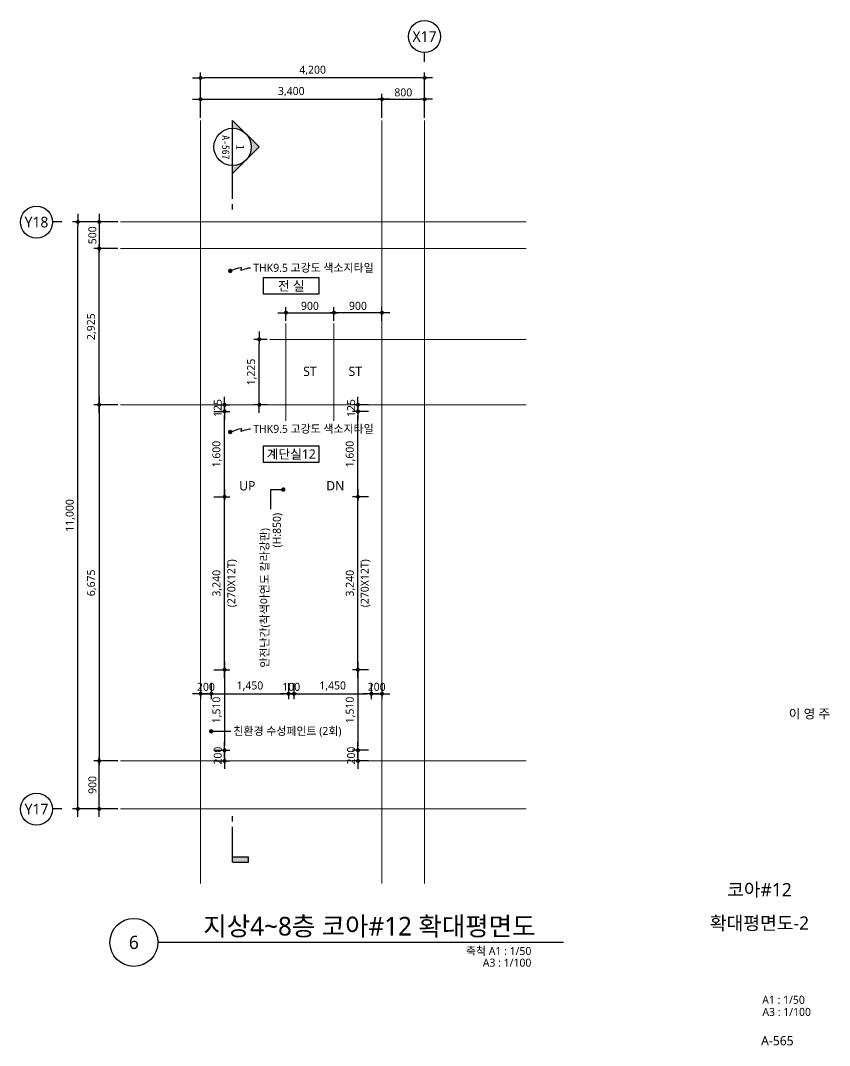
# Model space of a CAD drawing. Header units: millimetres. Extents: x 1467181 to 1850972, y 836037 to 895281.
# Drawn here: x 1793416 to 1808579, y 836037 to 855244 of the extents above; entities that cross this region are included whole.
import ezdxf
from ezdxf.enums import TextEntityAlignment as Align

# ---------------------------------------------------------------- set-up
doc = ezdxf.new("R2010")
doc.units = ezdxf.units.MM
doc.header["$MEASUREMENT"] = 0
doc.linetypes.add('CEN', pattern=[62, 60, -1, 0, -1])
doc.layers.get('0').update_dxf_attribs({"linetype": 'CONTINUOUS'})
for name, color, linetype, lineweight in [('A-AXIS-BUBL', 7, 'CONTINUOUS', 25), ('A-BORD-TEXT', 3, 'CONTINUOUS', 25), ('A-CNTL', 1, 'CEN', 15), ('A-DIMS', 7, 'CONTINUOUS', 25), ('A-MKXS-LEAD', 7, 'CONTINUOUS', 25), ('A-MKXS-MAK1', 3, 'CONTINUOUS', 25), ('A-MKXS-TEXT1', 3, 'CONTINUOUS', 25), ('A-MKXS-TEXT2', 7, 'CONTINUOUS', 25), ('A-MKXX-NAME', 3, 'CONTINUOUS', 25), ('A-MKXX-SYMB', 7, 'CONTINUOUS', 25), ('A-XXXX-SYMB', 7, 'CONTINUOUS', 25), ('A-XXXX-TXT1', 3, 'CONTINUOUS', 25), ('A-XXXX-TXT2', 3, 'CONTINUOUS', 25)]:
    doc.layers.add(name, color=color, linetype=linetype, lineweight=lineweight)
doc.styles.add('HY울릉도L', font='')
doc.styles.add('돋움체', font='')
doc.styles.add('맑은고딕', font='malgun.ttf')
doc.styles.get('HY울릉도L').set_extended_font_data('HYwulM')
doc.styles.get('돋움체').set_extended_font_data('DotumChe')
doc.dimstyles.new('CDIM', dxfattribs={"dimtxt": 3, "dimasz": 1.5, "dimexe": 2, "dimexo": 1, "dimgap": 1, "dimtad": 1, "dimdec": 0, "dimrnd": 0.5, "dimzin": 0, "dimdsep": 32, "dimlunit": 6, "dimtxsty": 'HY울릉도L', "dimblk1": '_CIDOT', "dimblk2": '_CIDOT', "dimsah": 1, "dimcen": 5.5, "dimclrd": 2, "dimclre": 2, "dimclrt": 7, "dimadec": 0, "dimazin": 0, "dimtfac": 1, "dimtdec": 0, "dimtix": 1, "dimtmove": 2, "dimatfit": 1, "dimldrblk": '_CIDOT', "dimfxl": 1, "dimtolj": 1, "dimtzin": 0, "dimlwd": -1, "dimarcsym": 0})

# ---------------------------------------------------------------- blocks, each defined once
blk = doc.blocks.new('_CIDOT')
at = {"color": 0, "linetype": 'ByBlock'}
blk.add_line((2, 0), (-1, 0), dxfattribs=at)
at = {"color": 0, "linetype": 'ByBlock', "const_width": 0.5}
blk.add_lwpolyline([(-0.25, 0, 1), (0.25, 0, 1)], format="xyb", close=True, dxfattribs=at)
blk = doc.blocks.new('*D48')
at = {"layer": 'A-DIMS', "lineweight": -2, "transparency": 16777216}
for p, q in [((-4200, 1950), (-4200, 2400)), ((-800, 1950), (-800, 2400))]:
    blk.add_line(p, q, dxfattribs=at)
at = {"layer": 'A-DIMS', "transparency": 16777216}
blk.add_line((-4125, 2300), (-875, 2300), dxfattribs=at)
at = {"layer": 'A-DIMS', "transparency": 16777216, "xscale": 75, "yscale": 75, "zscale": 75, "rotation": 180}
blk.add_blockref('_CIDOT', (-4200, 2300), dxfattribs=at)
at = {"layer": 'A-DIMS', "transparency": 16777216, "xscale": 75, "yscale": 75, "zscale": 75}
blk.add_blockref('_CIDOT', (-800, 2300), dxfattribs=at)
at = {"layer": 'A-DIMS', "color": 3, "transparency": 16777216, "insert": (-2500, 2440), "char_height": 150, "attachment_point": 5, "style": '맑은고딕'}
blk.add_mtext('\\A1;3,400', dxfattribs=at)
blk = doc.blocks.new('*D49')
at = {"layer": 'A-DIMS', "lineweight": -2, "transparency": 16777216}
for p, q in [((-5750, -3425), (-6200, -3425)), ((-5750, -10100), (-6200, -10100))]:
    blk.add_line(p, q, dxfattribs=at)
at = {"layer": 'A-DIMS', "transparency": 16777216}
blk.add_line((-6100, -3500), (-6100, -10025), dxfattribs=at)
at = {"layer": 'A-DIMS', "transparency": 16777216, "xscale": 75, "yscale": 75, "zscale": 75}
for p, rotation in [((-6100, -3425), 90), ((-6100, -10100), 270)]:
    blk.add_blockref('_CIDOT', p, dxfattribs=dict(at, rotation=rotation))
at = {"layer": 'A-DIMS', "color": 3, "transparency": 16777216, "insert": (-6240, -6763), "char_height": 150, "attachment_point": 5, "rotation": 90, "style": '맑은고딕'}
blk.add_mtext('\\A1;6,675', dxfattribs=at)
blk = doc.blocks.new('*D50')
at = {"layer": 'A-DIMS', "lineweight": -2, "transparency": 16777216}
for p, q in [((-800, 1950), (-800, 2400)), ((0, 1950), (0, 2400))]:
    blk.add_line(p, q, dxfattribs=at)
at = {"layer": 'A-DIMS', "transparency": 16777216}
blk.add_line((-725, 2300), (-75, 2300), dxfattribs=at)
at = {"layer": 'A-DIMS', "transparency": 16777216, "xscale": 75, "yscale": 75, "zscale": 75, "rotation": 180}
blk.add_blockref('_CIDOT', (-800, 2300), dxfattribs=at)
at = {"layer": 'A-DIMS', "transparency": 16777216, "xscale": 75, "yscale": 75, "zscale": 75}
blk.add_blockref('_CIDOT', (0, 2300), dxfattribs=at)
at = {"layer": 'A-DIMS', "color": 3, "transparency": 16777216, "insert": (-400, 2427), "char_height": 150, "attachment_point": 5, "style": '맑은고딕'}
blk.add_mtext('\\A1;800', dxfattribs=at)
blk = doc.blocks.new('*D51')
at = {"layer": 'A-DIMS', "lineweight": -2, "transparency": 16777216}
for p, q in [((-4200, 1950), (-4200, 2800)), ((0, 1950), (0, 2800))]:
    blk.add_line(p, q, dxfattribs=at)
at = {"layer": 'A-DIMS', "transparency": 16777216}
blk.add_line((-75, 2700), (-4125, 2700), dxfattribs=at)
at = {"layer": 'A-DIMS', "transparency": 16777216, "xscale": 75, "yscale": 75, "zscale": 75, "rotation": 180}
blk.add_blockref('_CIDOT', (-4200, 2700), dxfattribs=at)
at = {"layer": 'A-DIMS', "transparency": 16777216, "xscale": 75, "yscale": 75, "zscale": 75}
blk.add_blockref('_CIDOT', (0, 2700), dxfattribs=at)
at = {"layer": 'A-DIMS', "color": 3, "transparency": 16777216, "insert": (-2100, 2840), "char_height": 150, "attachment_point": 5, "style": '맑은고딕'}
blk.add_mtext('\\A1;4,200', dxfattribs=at)
blk = doc.blocks.new('*D52')
at = {"layer": 'A-DIMS', "lineweight": -2, "transparency": 16777216}
for p, q in [((-5750, 0), (-6600, 0)), ((-5750, -11000), (-6600, -11000))]:
    blk.add_line(p, q, dxfattribs=at)
at = {"layer": 'A-DIMS', "transparency": 16777216}
blk.add_line((-6500, -10925), (-6500, -75), dxfattribs=at)
at = {"layer": 'A-DIMS', "transparency": 16777216, "xscale": 75, "yscale": 75, "zscale": 75}
for p, rotation in [((-6500, 0), 90), ((-6500, -11000), 270)]:
    blk.add_blockref('_CIDOT', p, dxfattribs=dict(at, rotation=rotation))
at = {"layer": 'A-DIMS', "color": 3, "transparency": 16777216, "insert": (-6640, -5500), "char_height": 150, "attachment_point": 5, "rotation": 90, "style": '맑은고딕'}
blk.add_mtext('\\A1;11,000', dxfattribs=at)
blk = doc.blocks.new('*D53')
at = {"layer": 'A-DIMS', "lineweight": -2, "transparency": 16777216}
for p, q in [((-5750, 0), (-6200, 0)), ((-5750, -500), (-6200, -500))]:
    blk.add_line(p, q, dxfattribs=at)
at = {"layer": 'A-DIMS', "transparency": 16777216}
blk.add_line((-6100, -75), (-6100, -425), dxfattribs=at)
at = {"layer": 'A-DIMS', "transparency": 16777216, "xscale": 75, "yscale": 75, "zscale": 75}
for p, rotation in [((-6100, 0), 90), ((-6100, -500), 270)]:
    blk.add_blockref('_CIDOT', p, dxfattribs=dict(at, rotation=rotation))
at = {"layer": 'A-DIMS', "color": 3, "transparency": 16777216, "insert": (-6227, -250), "char_height": 150, "attachment_point": 5, "rotation": 90, "style": '맑은고딕'}
blk.add_mtext('\\A1;500', dxfattribs=at)
blk = doc.blocks.new('*D46')
at = {"layer": 'A-DIMS', "lineweight": -2, "transparency": 16777216}
for p, q in [((-5750, -10100), (-6200, -10100)), ((-5750, -11000), (-6200, -11000))]:
    blk.add_line(p, q, dxfattribs=at)
at = {"layer": 'A-DIMS', "transparency": 16777216}
blk.add_line((-6100, -10925), (-6100, -10175), dxfattribs=at)
at = {"layer": 'A-DIMS', "transparency": 16777216, "xscale": 75, "yscale": 75, "zscale": 75}
for p, rotation in [((-6100, -10100), 90), ((-6100, -11000), 270)]:
    blk.add_blockref('_CIDOT', p, dxfattribs=dict(at, rotation=rotation))
at = {"layer": 'A-DIMS', "color": 3, "transparency": 16777216, "insert": (-6227, -10550), "char_height": 150, "attachment_point": 5, "rotation": 90, "style": '맑은고딕'}
blk.add_mtext('\\A1;900', dxfattribs=at)
blk = doc.blocks.new('*D47')
at = {"layer": 'A-DIMS', "lineweight": -2, "transparency": 16777216}
for p, q in [((-5750, -500), (-6200, -500)), ((-5750, -3425), (-6200, -3425))]:
    blk.add_line(p, q, dxfattribs=at)
at = {"layer": 'A-DIMS', "transparency": 16777216}
blk.add_line((-6100, -3350), (-6100, -575), dxfattribs=at)
at = {"layer": 'A-DIMS', "transparency": 16777216, "xscale": 75, "yscale": 75, "zscale": 75}
for p, rotation in [((-6100, -500), 90), ((-6100, -3425), 270)]:
    blk.add_blockref('_CIDOT', p, dxfattribs=dict(at, rotation=rotation))
at = {"layer": 'A-DIMS', "color": 3, "transparency": 16777216, "insert": (-6240, -1963), "char_height": 150, "attachment_point": 5, "rotation": 90, "style": '맑은고딕'}
blk.add_mtext('\\A1;2,925', dxfattribs=at)
blk = doc.blocks.new('*D54')
at = {"layer": 'A-DIMS', "lineweight": -2, "transparency": 16777216}
for p, q in [((-2600, -1850), (-2600, -1600)), ((-1700, -1850), (-1700, -1600))]:
    blk.add_line(p, q, dxfattribs=at)
at = {"layer": 'A-DIMS', "transparency": 16777216}
blk.add_line((-2525, -1700), (-1775, -1700), dxfattribs=at)
at = {"layer": 'A-DIMS', "transparency": 16777216, "xscale": 75, "yscale": 75, "zscale": 75, "rotation": 180}
blk.add_blockref('_CIDOT', (-2600, -1700), dxfattribs=at)
at = {"layer": 'A-DIMS', "transparency": 16777216, "xscale": 75, "yscale": 75, "zscale": 75}
blk.add_blockref('_CIDOT', (-1700, -1700), dxfattribs=at)
at = {"layer": 'A-DIMS', "color": 3, "transparency": 16777216, "insert": (-2150, -1573), "char_height": 150, "attachment_point": 5, "style": '맑은고딕'}
blk.add_mtext('\\A1;900', dxfattribs=at)
blk = doc.blocks.new('*D55')
at = {"layer": 'A-DIMS', "lineweight": -2, "transparency": 16777216}
for p, q in [((-1700, -1850), (-1700, -1600)), ((-800, -1850), (-800, -1600))]:
    blk.add_line(p, q, dxfattribs=at)
at = {"layer": 'A-DIMS', "transparency": 16777216}
blk.add_line((-875, -1700), (-1625, -1700), dxfattribs=at)
at = {"layer": 'A-DIMS', "transparency": 16777216, "xscale": 75, "yscale": 75, "zscale": 75, "rotation": 180}
blk.add_blockref('_CIDOT', (-1700, -1700), dxfattribs=at)
at = {"layer": 'A-DIMS', "transparency": 16777216, "xscale": 75, "yscale": 75, "zscale": 75}
blk.add_blockref('_CIDOT', (-800, -1700), dxfattribs=at)
at = {"layer": 'A-DIMS', "color": 3, "transparency": 16777216, "insert": (-1250, -1573), "char_height": 150, "attachment_point": 5, "style": '맑은고딕'}
blk.add_mtext('\\A1;900', dxfattribs=at)
blk = doc.blocks.new('*D56')
at = {"layer": 'A-DIMS', "lineweight": -2, "transparency": 16777216}
for p, q in [((-2950, -2200), (-3200, -2200)), ((-2950, -3425), (-3200, -3425))]:
    blk.add_line(p, q, dxfattribs=at)
at = {"layer": 'A-DIMS', "transparency": 16777216}
blk.add_line((-3100, -3350), (-3100, -2275), dxfattribs=at)
at = {"layer": 'A-DIMS', "transparency": 16777216, "xscale": 75, "yscale": 75, "zscale": 75}
for p, rotation in [((-3100, -2200), 90), ((-3100, -3425), 270)]:
    blk.add_blockref('_CIDOT', p, dxfattribs=dict(at, rotation=rotation))
at = {"layer": 'A-DIMS', "color": 3, "transparency": 16777216, "insert": (-3240, -2812), "char_height": 150, "attachment_point": 5, "rotation": 90, "style": '맑은고딕'}
blk.add_mtext('\\A1;1,225', dxfattribs=at)
blk = doc.blocks.new('CORE 12- 단면')
at = {"layer": 'A-MKXS-MAK1'}
blk.add_hatch(color=256, dxfattribs=at).paths.add_polyline_path([(22637, 13298), (22637, 13398), (22937, 13398), (22937, 13298)])
h = blk.add_hatch(color=256, dxfattribs=at)
h.paths.add_polyline_path([(22442, -7), (22690, 241, 0.414214), (22690, -254)])
h.paths.add_polyline_path([(22690, 241), (22937, 488), (22937, 343, 0.198912)])
h.paths.add_polyline_path([(22690, -254, 0.198912), (22937, -357), (22937, -502)])
for p, q in [((22637, 13398), (22637, 13298)), ((22937, 13398), (22637, 13398)), ((22937, 13298), (22637, 13298)), ((22937, 13398), (22937, 12735)), ((22937, 12635), (22937, 12535)), ((22937, 1166), (22937, 1066)), ((22937, 966), (22937, -502)), ((22937, 488), (22442, -7)), ((22937, -502), (22442, -7))]:
    blk.add_line(p, q, dxfattribs=at)
blk.add_circle((22937, -7), 350, dxfattribs=at)
at = {"layer": 'A-MKXS-TEXT2', "style": '돋움체'}
for s, height, p in [('A-567', 140, (23065, 0)), ('1', 150, (22793, -2))]:
    blk.add_text(s, height=height, rotation=90, dxfattribs=at).set_placement(p, align=Align.MIDDLE)
blk = doc.blocks.new('*D727')
at = {"layer": 'A-DIMS', "lineweight": -2, "transparency": 16777216}
for p, q in [((1797041, 846319), (1797341, 846319)), ((1797041, 843079), (1797341, 843079))]:
    blk.add_line(p, q, dxfattribs=at)
at = {"layer": 'A-DIMS', "transparency": 16777216}
blk.add_line((1797241, 843154), (1797241, 846244), dxfattribs=at)
at = {"layer": 'A-DIMS', "transparency": 16777216, "xscale": 75, "yscale": 75, "zscale": 75}
for p, rotation in [((1797241, 846319), 90), ((1797241, 843079), 270)]:
    blk.add_blockref('_CIDOT', p, dxfattribs=dict(at, rotation=rotation))
at = {"layer": 'A-DIMS', "color": 3, "transparency": 16777216, "char_height": 150, "attachment_point": 5, "rotation": 90, "style": '맑은고딕'}
for s, insert in [('\\A1;(270X12T)', (1797384, 844699)), ('\\A1;3,240', (1797101, 844699))]:
    blk.add_mtext(s, dxfattribs=dict(at, insert=insert))
blk = doc.blocks.new('*D728')
at = {"layer": 'A-DIMS', "lineweight": -2, "transparency": 16777216}
for p, q in [((1797041, 843079), (1797341, 843079)), ((1797041, 841569), (1797341, 841569))]:
    blk.add_line(p, q, dxfattribs=at)
at = {"layer": 'A-DIMS', "transparency": 16777216}
blk.add_line((1797241, 843004), (1797241, 841644), dxfattribs=at)
at = {"layer": 'A-DIMS', "transparency": 16777216, "xscale": 75, "yscale": 75, "zscale": 75}
for p, rotation in [((1797241, 843079), 90), ((1797241, 841569), 270)]:
    blk.add_blockref('_CIDOT', p, dxfattribs=dict(at, rotation=rotation))
at = {"layer": 'A-DIMS', "color": 3, "transparency": 16777216, "insert": (1797100, 842324), "char_height": 150, "attachment_point": 5, "rotation": 90, "style": '맑은고딕'}
blk.add_mtext('\\A1;1,510', dxfattribs=at)
blk = doc.blocks.new('*D729')
at = {"layer": 'A-DIMS', "lineweight": -2, "transparency": 16777216}
for p, q in [((1797041, 847919), (1797341, 847919)), ((1797041, 846319), (1797341, 846319))]:
    blk.add_line(p, q, dxfattribs=at)
at = {"layer": 'A-DIMS', "transparency": 16777216}
blk.add_line((1797241, 846394), (1797241, 847844), dxfattribs=at)
at = {"layer": 'A-DIMS', "transparency": 16777216, "xscale": 75, "yscale": 75, "zscale": 75}
for p, rotation in [((1797241, 847919), 90), ((1797241, 846319), 270)]:
    blk.add_blockref('_CIDOT', p, dxfattribs=dict(at, rotation=rotation))
at = {"layer": 'A-DIMS', "color": 3, "transparency": 16777216, "insert": (1797100, 847119), "char_height": 150, "attachment_point": 5, "rotation": 90, "style": '맑은고딕'}
blk.add_mtext('\\A1;1,600', dxfattribs=at)
blk = doc.blocks.new('*D730')
at = {"layer": 'A-DIMS', "lineweight": -2, "transparency": 16777216}
for p, q in [((1797041, 848044), (1797341, 848044)), ((1797041, 847919), (1797341, 847919))]:
    blk.add_line(p, q, dxfattribs=at)
at = {"layer": 'A-DIMS', "transparency": 16777216}
for p, q in [((1797241, 848119), (1797241, 848194)), ((1797241, 847919), (1797241, 848044)), ((1797241, 847844), (1797241, 847769))]:
    blk.add_line(p, q, dxfattribs=at)
at = {"layer": 'A-DIMS', "transparency": 16777216, "xscale": 75, "yscale": 75, "zscale": 75}
for p, rotation in [((1797241, 848044), 270), ((1797241, 847919), 90)]:
    blk.add_blockref('_CIDOT', p, dxfattribs=dict(at, rotation=rotation))
at = {"layer": 'A-DIMS', "color": 3, "transparency": 16777216, "insert": (1797113, 847982), "char_height": 150, "attachment_point": 5, "rotation": 90, "style": '맑은고딕'}
blk.add_mtext('\\A1;125', dxfattribs=at)
blk = doc.blocks.new('*D731')
at = {"layer": 'A-DIMS', "transparency": 16777216}
for p, q in [((1797241, 841644), (1797241, 841719)), ((1797241, 841569), (1797241, 841369)), ((1797241, 841294), (1797241, 841219))]:
    blk.add_line(p, q, dxfattribs=at)
at = {"layer": 'A-DIMS', "lineweight": -2, "transparency": 16777216}
for p, q in [((1797041, 841569), (1797341, 841569)), ((1797041, 841369), (1797341, 841369))]:
    blk.add_line(p, q, dxfattribs=at)
at = {"layer": 'A-DIMS', "transparency": 16777216, "xscale": 75, "yscale": 75, "zscale": 75}
for p, rotation in [((1797241, 841569), 270), ((1797241, 841369), 90)]:
    blk.add_blockref('_CIDOT', p, dxfattribs=dict(at, rotation=rotation))
at = {"layer": 'A-DIMS', "color": 3, "transparency": 16777216, "insert": (1797113, 841469), "char_height": 150, "attachment_point": 5, "rotation": 90, "style": '맑은고딕'}
blk.add_mtext('\\A1;200', dxfattribs=at)
blk = doc.blocks.new('*D732')
at = {"layer": 'A-DIMS', "lineweight": -2, "transparency": 16777216}
for p, q in [((1796991, 842829), (1796991, 842529)), ((1798441, 842829), (1798441, 842529))]:
    blk.add_line(p, q, dxfattribs=at)
at = {"layer": 'A-DIMS', "transparency": 16777216}
blk.add_line((1797066, 842629), (1798366, 842629), dxfattribs=at)
at = {"layer": 'A-DIMS', "transparency": 16777216, "xscale": 75, "yscale": 75, "zscale": 75, "rotation": 180}
blk.add_blockref('_CIDOT', (1796991, 842629), dxfattribs=at)
at = {"layer": 'A-DIMS', "transparency": 16777216, "xscale": 75, "yscale": 75, "zscale": 75}
blk.add_blockref('_CIDOT', (1798441, 842629), dxfattribs=at)
at = {"layer": 'A-DIMS', "color": 3, "transparency": 16777216, "insert": (1797716, 842770), "char_height": 150, "attachment_point": 5, "style": '맑은고딕'}
blk.add_mtext('\\A1;1,450', dxfattribs=at)
blk = doc.blocks.new('*D733')
at = {"layer": 'A-DIMS', "lineweight": -2, "transparency": 16777216}
for p, q in [((1796791, 842829), (1796791, 842529)), ((1796991, 842829), (1796991, 842529))]:
    blk.add_line(p, q, dxfattribs=at)
at = {"layer": 'A-DIMS', "transparency": 16777216}
for p, q in [((1796716, 842629), (1796641, 842629)), ((1796791, 842629), (1796991, 842629)), ((1797066, 842629), (1797141, 842629))]:
    blk.add_line(p, q, dxfattribs=at)
at = {"layer": 'A-DIMS', "transparency": 16777216, "xscale": 75, "yscale": 75, "zscale": 75}
blk.add_blockref('_CIDOT', (1796791, 842629), dxfattribs=at)
at = {"layer": 'A-DIMS', "transparency": 16777216, "xscale": 75, "yscale": 75, "zscale": 75, "rotation": 180}
blk.add_blockref('_CIDOT', (1796991, 842629), dxfattribs=at)
at = {"layer": 'A-DIMS', "color": 3, "transparency": 16777216, "insert": (1796891, 842757), "char_height": 150, "attachment_point": 5, "style": '맑은고딕'}
blk.add_mtext('\\A1;200', dxfattribs=at)
blk = doc.blocks.new('*D734')
at = {"layer": 'A-DIMS', "lineweight": -2, "transparency": 16777216}
for p, q in [((1798541, 842829), (1798541, 842529)), ((1799991, 842829), (1799991, 842529))]:
    blk.add_line(p, q, dxfattribs=at)
at = {"layer": 'A-DIMS', "transparency": 16777216}
blk.add_line((1798616, 842629), (1799916, 842629), dxfattribs=at)
at = {"layer": 'A-DIMS', "transparency": 16777216, "xscale": 75, "yscale": 75, "zscale": 75, "rotation": 180}
blk.add_blockref('_CIDOT', (1798541, 842629), dxfattribs=at)
at = {"layer": 'A-DIMS', "transparency": 16777216, "xscale": 75, "yscale": 75, "zscale": 75}
blk.add_blockref('_CIDOT', (1799991, 842629), dxfattribs=at)
at = {"layer": 'A-DIMS', "color": 3, "transparency": 16777216, "insert": (1799266, 842770), "char_height": 150, "attachment_point": 5, "style": '맑은고딕'}
blk.add_mtext('\\A1;1,450', dxfattribs=at)
blk = doc.blocks.new('*D735')
at = {"layer": 'A-DIMS', "lineweight": -2, "transparency": 16777216}
for p, q in [((1798441, 842829), (1798441, 842529)), ((1798541, 842829), (1798541, 842529))]:
    blk.add_line(p, q, dxfattribs=at)
at = {"layer": 'A-DIMS', "transparency": 16777216}
for p, q in [((1798366, 842629), (1798291, 842629)), ((1798441, 842629), (1798541, 842629)), ((1798616, 842629), (1798691, 842629))]:
    blk.add_line(p, q, dxfattribs=at)
at = {"layer": 'A-DIMS', "transparency": 16777216, "xscale": 75, "yscale": 75, "zscale": 75}
blk.add_blockref('_CIDOT', (1798441, 842629), dxfattribs=at)
at = {"layer": 'A-DIMS', "transparency": 16777216, "xscale": 75, "yscale": 75, "zscale": 75, "rotation": 180}
blk.add_blockref('_CIDOT', (1798541, 842629), dxfattribs=at)
at = {"layer": 'A-DIMS', "color": 3, "transparency": 16777216, "insert": (1798491, 842757), "char_height": 150, "attachment_point": 5, "style": '맑은고딕'}
blk.add_mtext('\\A1;100', dxfattribs=at)
blk = doc.blocks.new('*D736')
at = {"layer": 'A-DIMS', "lineweight": -2, "transparency": 16777216}
for p, q in [((1799991, 842829), (1799991, 842529)), ((1800191, 842829), (1800191, 842529))]:
    blk.add_line(p, q, dxfattribs=at)
at = {"layer": 'A-DIMS', "transparency": 16777216}
for p, q in [((1799916, 842629), (1799841, 842629)), ((1799991, 842629), (1800191, 842629)), ((1800266, 842629), (1800341, 842629))]:
    blk.add_line(p, q, dxfattribs=at)
at = {"layer": 'A-DIMS', "transparency": 16777216, "xscale": 75, "yscale": 75, "zscale": 75}
blk.add_blockref('_CIDOT', (1799991, 842629), dxfattribs=at)
at = {"layer": 'A-DIMS', "transparency": 16777216, "xscale": 75, "yscale": 75, "zscale": 75, "rotation": 180}
blk.add_blockref('_CIDOT', (1800191, 842629), dxfattribs=at)
at = {"layer": 'A-DIMS', "color": 3, "transparency": 16777216, "insert": (1800091, 842757), "char_height": 150, "attachment_point": 5, "style": '맑은고딕'}
blk.add_mtext('\\A1;200', dxfattribs=at)
blk = doc.blocks.new('*D737')
at = {"layer": 'A-DIMS', "lineweight": -2, "transparency": 16777216}
for p, q in [((1799941, 846319), (1799641, 846319)), ((1799941, 843079), (1799641, 843079))]:
    blk.add_line(p, q, dxfattribs=at)
at = {"layer": 'A-DIMS', "transparency": 16777216}
blk.add_line((1799741, 843154), (1799741, 846244), dxfattribs=at)
at = {"layer": 'A-DIMS', "transparency": 16777216, "xscale": 75, "yscale": 75, "zscale": 75}
for p, rotation in [((1799741, 846319), 90), ((1799741, 843079), 270)]:
    blk.add_blockref('_CIDOT', p, dxfattribs=dict(at, rotation=rotation))
at = {"layer": 'A-DIMS', "color": 3, "transparency": 16777216, "char_height": 150, "attachment_point": 5, "rotation": 90, "style": '맑은고딕'}
for s, insert in [('\\A1;(270X12T)', (1799884, 844699)), ('\\A1;3,240', (1799601, 844699))]:
    blk.add_mtext(s, dxfattribs=dict(at, insert=insert))
blk = doc.blocks.new('*D738')
at = {"layer": 'A-DIMS', "lineweight": -2, "transparency": 16777216}
for p, q in [((1799941, 843079), (1799641, 843079)), ((1799941, 841569), (1799641, 841569))]:
    blk.add_line(p, q, dxfattribs=at)
at = {"layer": 'A-DIMS', "transparency": 16777216}
blk.add_line((1799741, 843004), (1799741, 841644), dxfattribs=at)
at = {"layer": 'A-DIMS', "transparency": 16777216, "xscale": 75, "yscale": 75, "zscale": 75}
for p, rotation in [((1799741, 843079), 90), ((1799741, 841569), 270)]:
    blk.add_blockref('_CIDOT', p, dxfattribs=dict(at, rotation=rotation))
at = {"layer": 'A-DIMS', "color": 3, "transparency": 16777216, "insert": (1799600, 842324), "char_height": 150, "attachment_point": 5, "rotation": 90, "style": '맑은고딕'}
blk.add_mtext('\\A1;1,510', dxfattribs=at)
blk = doc.blocks.new('*D739')
at = {"layer": 'A-DIMS', "lineweight": -2, "transparency": 16777216}
for p, q in [((1799941, 848044), (1799641, 848044)), ((1799941, 847919), (1799641, 847919))]:
    blk.add_line(p, q, dxfattribs=at)
at = {"layer": 'A-DIMS', "transparency": 16777216}
for p, q in [((1799741, 848119), (1799741, 848194)), ((1799741, 847919), (1799741, 848044)), ((1799741, 847844), (1799741, 847769))]:
    blk.add_line(p, q, dxfattribs=at)
at = {"layer": 'A-DIMS', "transparency": 16777216, "xscale": 75, "yscale": 75, "zscale": 75}
for p, rotation in [((1799741, 848044), 270), ((1799741, 847919), 90)]:
    blk.add_blockref('_CIDOT', p, dxfattribs=dict(at, rotation=rotation))
at = {"layer": 'A-DIMS', "color": 3, "transparency": 16777216, "insert": (1799613, 847982), "char_height": 150, "attachment_point": 5, "rotation": 90, "style": '맑은고딕'}
blk.add_mtext('\\A1;125', dxfattribs=at)
blk = doc.blocks.new('*D740')
at = {"layer": 'A-DIMS', "transparency": 16777216}
for p, q in [((1799741, 841644), (1799741, 841719)), ((1799741, 841569), (1799741, 841369)), ((1799741, 841294), (1799741, 841219))]:
    blk.add_line(p, q, dxfattribs=at)
at = {"layer": 'A-DIMS', "lineweight": -2, "transparency": 16777216}
for p, q in [((1799941, 841569), (1799641, 841569)), ((1799941, 841369), (1799641, 841369))]:
    blk.add_line(p, q, dxfattribs=at)
at = {"layer": 'A-DIMS', "transparency": 16777216, "xscale": 75, "yscale": 75, "zscale": 75}
for p, rotation in [((1799741, 841569), 270), ((1799741, 841369), 90)]:
    blk.add_blockref('_CIDOT', p, dxfattribs=dict(at, rotation=rotation))
at = {"layer": 'A-DIMS', "color": 3, "transparency": 16777216, "insert": (1799613, 841469), "char_height": 150, "attachment_point": 5, "rotation": 90, "style": '맑은고딕'}
blk.add_mtext('\\A1;200', dxfattribs=at)
blk = doc.blocks.new('*D741')
at = {"layer": 'A-DIMS', "lineweight": -2, "transparency": 16777216}
for p, q in [((1799941, 847919), (1799641, 847919)), ((1799941, 846319), (1799641, 846319))]:
    blk.add_line(p, q, dxfattribs=at)
at = {"layer": 'A-DIMS', "transparency": 16777216}
blk.add_line((1799741, 846394), (1799741, 847844), dxfattribs=at)
at = {"layer": 'A-DIMS', "transparency": 16777216, "xscale": 75, "yscale": 75, "zscale": 75}
for p, rotation in [((1799741, 847919), 90), ((1799741, 846319), 270)]:
    blk.add_blockref('_CIDOT', p, dxfattribs=dict(at, rotation=rotation))
at = {"layer": 'A-DIMS', "color": 3, "transparency": 16777216, "insert": (1799600, 847119), "char_height": 150, "attachment_point": 5, "rotation": 90, "style": '맑은고딕'}
blk.add_mtext('\\A1;1,600', dxfattribs=at)
blk = doc.blocks.new('CORE12_GRID')
at = {"layer": 'A-AXIS-BUBL', "ltscale": 0.2}
for p, q in [((0, 3000), (0, 3175)), ((-6800, 0), (-6975, 0)), ((-6800, -11000), (-6975, -11000))]:
    blk.add_line(p, q, dxfattribs=at)
for centre in [(-2.9, 3475), (-7275, -2.9), (-7275, -11002.9)]:
    blk.add_circle(centre, 300, dxfattribs=at)
at = {"layer": 'A-CNTL'}
for p, q in [((-4200, -12400), (-4200, 1900)), ((-800, -12400), (-800, 1900)), ((0, -12400), (0, 1900)), ((-5700, 0), (1900, 0)), ((-5700, -500), (1900, -500)), ((-2600, -3725), (-2600, -1900)), ((-1700, -3725), (-1700, -1900)), ((-2900, -2200), (1900, -2200)), ((-5700, -3425), (1900, -3425)), ((-5700, -10100), (1900, -10100)), ((-5700, -11000), (1900, -11000))]:
    blk.add_line(p, q, dxfattribs=at)
at = {"layer": 'A-XXXX-TXT2', "ltscale": 0.2, "style": '맑은고딕'}
for s, p in [('X17', (-2.9, 3475)), ('Y18', (-7275, -2.9)), ('Y17', (-7275, -11002.9))]:
    blk.add_text(s, height=200, dxfattribs=at).set_placement(p, align=Align.MIDDLE)
at = {"layer": 'A-DIMS'}
for base, p1, p2, angle, picture, middle in [((-4200, 2700), (0, 1900), (-4200, 1900), 180, '*D51', (-2100, 2840.1)), ((-6500, 0), (-5700, -11000), (-5700, 0), 270, '*D52', (-6640.5, -5500)), ((-6100, -500), (-5700, 0), (-5700, -500), 90, '*D53', (-6227.5, -250)), ((-6100, -500), (-5700, -3425), (-5700, -500), 270, '*D47', (-6240.1, -1962.5)), ((-1700, -1700), (-800, -1900), (-1700, -1900), 180, '*D55', (-1250, -1572.5)), ((-3100, -2200), (-2900, -3425), (-2900, -2200), 90, '*D56', (-3240.5, -2812.5)), ((-6100, -10100), (-5700, -3425), (-5700, -10100), 90, '*D49', (-6240.1, -6762.5)), ((-6100, -10100), (-5700, -11000), (-5700, -10100), 270, '*D46', (-6227.5, -10550))]:
    dim = blk.add_linear_dim(base=base, p1=p1, p2=p2, angle=angle, dimstyle='CDIM', override={"dimscale": 50, "dimtxsty": '맑은고딕', "dimclrd": 256, "dimclre": 256, "dimclrt": 3}, dxfattribs=at)
    dim.commit()
    dim.dimension.update_dxf_attribs({"geometry": picture, "text_midpoint": middle})
for base, p1, p2, picture, middle in [((-800, 2300), (-4200, 1900), (-800, 1900), '*D48', (-2500, 2440.1)), ((0, 2300), (-800, 1900), (0, 1900), '*D50', (-400, 2427.5)), ((-1700, -1700), (-2600, -1900), (-1700, -1900), '*D54', (-2150, -1572.5))]:
    dim = blk.add_linear_dim(base=base, p1=p1, p2=p2, dimstyle='CDIM', override={"dimscale": 50, "dimtxsty": '맑은고딕', "dimclrd": 256, "dimclre": 256, "dimclrt": 3}, dxfattribs=at)
    dim.commit()
    dim.dimension.update_dxf_attribs({"geometry": picture, "text_midpoint": middle})

msp = doc.modelspace()

# ---------------------------------------------------------------- linework, layer by layer
at = {"layer": 'A-MKXS-LEAD', "const_width": 40}
for points in [[(1797326.8, 850553.7, 1), (1797368.3, 850549.6, 1)], [(1797326.8, 847535.4, 1), (1797368.3, 847531.2, 1)], [(1798338.7, 846433.6, 1), (1798342.8, 846475.1, 1)], [(1796969.8, 841921.9, -1), (1797011.2, 841926, -1)]]:
    msp.add_lwpolyline(points, format="xyb", close=True, dxfattribs=at)
at = {"layer": 'A-MKXS-LEAD'}
for points in [[(1797346.7, 850551.3), (1797444.5, 850588.2), (1797508.2, 850608.1), (1797544.4, 850614.5), (1797559.8, 850611), (1797561, 850601.1), (1797554.5, 850588.3), (1797546.9, 850576.1), (1797545, 850568.1), (1797553.6, 850566.7), (1797571.8, 850571.1), (1797596.6, 850579.4), (1797625.5, 850589.5), (1797655.7, 850599.6), (1797684.5, 850607.7), (1797709.2, 850612), (1797727.1, 850610.6)], [(1797346.7, 847533), (1797444.5, 847569.8), (1797508.2, 847589.7), (1797544.4, 847596.2), (1797559.8, 847592.7), (1797561, 847582.8), (1797554.5, 847570), (1797546.9, 847557.8), (1797545, 847549.7), (1797553.6, 847548.4), (1797571.8, 847552.8), (1797596.6, 847561), (1797625.5, 847571.1), (1797655.7, 847581.2), (1797684.5, 847589.4), (1797709.2, 847593.7), (1797727.1, 847592.2)], [(1798107, 846087.3), (1798107, 846454.4), (1798340.8, 846454.4)], [(1797357.5, 841923.9), (1796990.5, 841923.9), (1796990.5, 841923.9)]]:
    msp.add_lwpolyline(points, dxfattribs=at)
at = {"layer": 'A-MKXX-SYMB'}
for points in [[(1799015.7, 850419.4), (1797965.7, 850419.4), (1797965.7, 850119.4), (1799015.7, 850119.4)], [(1799015.7, 847269.4), (1797965.7, 847269.4), (1797965.7, 846969.4), (1799015.7, 846969.4)]]:
    msp.add_lwpolyline(points, close=True, dxfattribs=at)
at = {"layer": 'A-XXXX-SYMB'}
msp.add_line((1803590.7, 837969.4), (1795990.7, 837969.4), dxfattribs=at)
msp.add_circle((1795540.7, 837969.4), 450, dxfattribs=at)

# ---------------------------------------------------------------- block references
at = {"layer": 'A-DIMS'}
msp.add_blockref('CORE12_GRID', (1800990.7, 851469.4), dxfattribs=at)
at = {"layer": 'A-DIMS', "rotation": 180}
msp.add_blockref('CORE 12- 단면', (1820328.1, 852867.8), dxfattribs=at)

# ---------------------------------------------------------------- texts
at = {"layer": 'A-BORD-TEXT', "style": '맑은고딕'}
for s, height, p in [('이 영 주', 175, (1808591.3, 842165.5)), ('A1 : 1/50', 150, (1808116.5, 836817.8)), ('A3 : 1/100', 150, (1808231.4, 836591)), ('A-565', 175, (1807906.7, 836039.2))]:
    msp.add_text(s, height=height, dxfattribs=at).set_placement(p, align=Align.RIGHT)
for s, p in [('코아#12', (1807265.7, 838955.6)), ('확대평면도-2', (1807265.7, 838330.6))]:
    msp.add_text(s, height=250, dxfattribs=at).set_placement(p, align=Align.MIDDLE_CENTER)
at = {"layer": 'A-MKXS-TEXT1', "style": '맑은고딕'}
for s, p in [('THK9.5 고강도 색소지타일', (1797777.1, 850610.6)), ('THK9.5 고강도 색소지타일', (1797777.1, 847592.2)), ('친환경 수성페인트 (2회)', (1797407.5, 841929.7))]:
    msp.add_text(s, height=150, dxfattribs=at).set_placement(p, align=Align.MIDDLE_LEFT)
for s, p in [('(H:850)', (1798220, 845367.8)), ('안전난간(착색아연도 칼라강판)', (1797992.5, 843117.4))]:
    msp.add_text(s, height=150, rotation=90, dxfattribs=at).set_placement(p, align=Align.MIDDLE_LEFT)
at = {"layer": 'A-MKXX-NAME', "style": '맑은고딕'}
for s, p in [('전 실', (1798490.7, 850269.4)), ('ST', (1798840.7, 848669.4)), ('ST', (1799690.7, 848669.4)), ('계단실12', (1798490.7, 847119.4)), ('UP', (1797666, 846525.5)), ('DN', (1799316, 846525.5))]:
    msp.add_text(s, height=175, dxfattribs=at).set_placement(p, align=Align.MIDDLE_CENTER)
at = {"layer": 'A-XXXX-TXT1', "style": '맑은고딕'}
msp.add_text('지상4~8층 코아#12 확대평면도', height=350, dxfattribs=at).set_placement((1803068.7, 837992), align=Align.BOTTOM_RIGHT)
msp.add_text('6', height=250, dxfattribs=at).set_placement((1795540.7, 837969.4), align=Align.MIDDLE)
for s, p in [('축척 A1 : 1/50', (1802990.9, 837883.2)), ('A3 : 1/100', (1802990.9, 837664.3))]:
    msp.add_text(s, height=150, dxfattribs=at).set_placement(p, align=Align.TOP_RIGHT)

# ---------------------------------------------------------------- dimensions: what is measured, and where the dimension line sits
at = {"layer": 'A-DIMS'}
for base, p1, p2, text, picture, middle in [((1797240.8, 847919.4), (1796990.7, 846319.4), (1796990.8, 847919.4), '<>\\X', '*D729', (1797240.8, 847119.4)), ((1797240.8, 848044.4), (1796990.8, 847919.4), (1796990.8, 848044.4), '<>\\X', '*D730', (1797240.8, 847981.9)), ((1799740.7, 847919.4), (1799990.7, 846319.4), (1799990.7, 847919.4), '<>\\X', '*D741', (1799740.7, 847119.4)), ((1799740.7, 848044.4), (1799990.7, 847919.4), (1799990.7, 848044.4), '<>\\X', '*D739', (1799740.7, 847981.9)), ((1797240.7, 846319.4), (1796990.7, 843079.4), (1796990.7, 846319.4), '<>\\X(270X12T)', '*D727', (1797240.7, 844699.4)), ((1799740.7, 846319.4), (1799990.7, 843079.4), (1799990.7, 846319.4), '<>\\X(270X12T)', '*D737', (1799740.7, 844699.4))]:
    dim = msp.add_linear_dim(base=base, p1=p1, p2=p2, angle=270, text=text, dimstyle='CDIM', override={"dimscale": 50, "dimtxsty": '맑은고딕', "dimclrd": 256, "dimclre": 256, "dimclrt": 3}, dxfattribs=at)
    dim.commit()
    dim.dimension.update_dxf_attribs({"geometry": picture, "text_midpoint": middle})
for base, p1, p2, angle, picture, middle in [((1797240.8, 841569.4), (1796990.7, 843079.4), (1796990.7, 841569.4), 270, '*D728', (1797100.3, 842324.4)), ((1799740.7, 841569.4), (1799990.7, 843079.4), (1799990.7, 841569.4), 270, '*D738', (1799600.3, 842324.4)), ((1796990.8, 842629.4), (1796790.8, 842879.4), (1796990.8, 842879.4), 180, '*D733', (1796890.8, 842756.9)), ((1798441, 842629.4), (1796991, 842879.4), (1798441, 842879.4), 180, '*D732', (1797716, 842769.8)), ((1798540.8, 842629.4), (1798441, 842879.4), (1798540.8, 842879.4), 180, '*D735', (1798490.9, 842757.3)), ((1799990.8, 842629.4), (1798541, 842879.4), (1799990.8, 842879.4), 180, '*D734', (1799265.9, 842769.8)), ((1800190.7, 842629.4), (1799990.8, 842879.4), (1800190.7, 842879.4), 180, '*D736', (1800090.7, 842756.9)), ((1797240.8, 841369.4), (1796990.7, 841569.4), (1796990.7, 841369.4), 270, '*D731', (1797113.3, 841469.4)), ((1799740.7, 841369.4), (1799990.7, 841569.4), (1799990.7, 841369.4), 270, '*D740', (1799613.2, 841469.4))]:
    dim = msp.add_linear_dim(base=base, p1=p1, p2=p2, angle=angle, dimstyle='CDIM', override={"dimscale": 50, "dimtxsty": '맑은고딕', "dimclrd": 256, "dimclre": 256, "dimclrt": 3}, dxfattribs=at)
    dim.commit()
    dim.dimension.update_dxf_attribs({"geometry": picture, "text_midpoint": middle})

doc.saveas('drawing.dxf')
